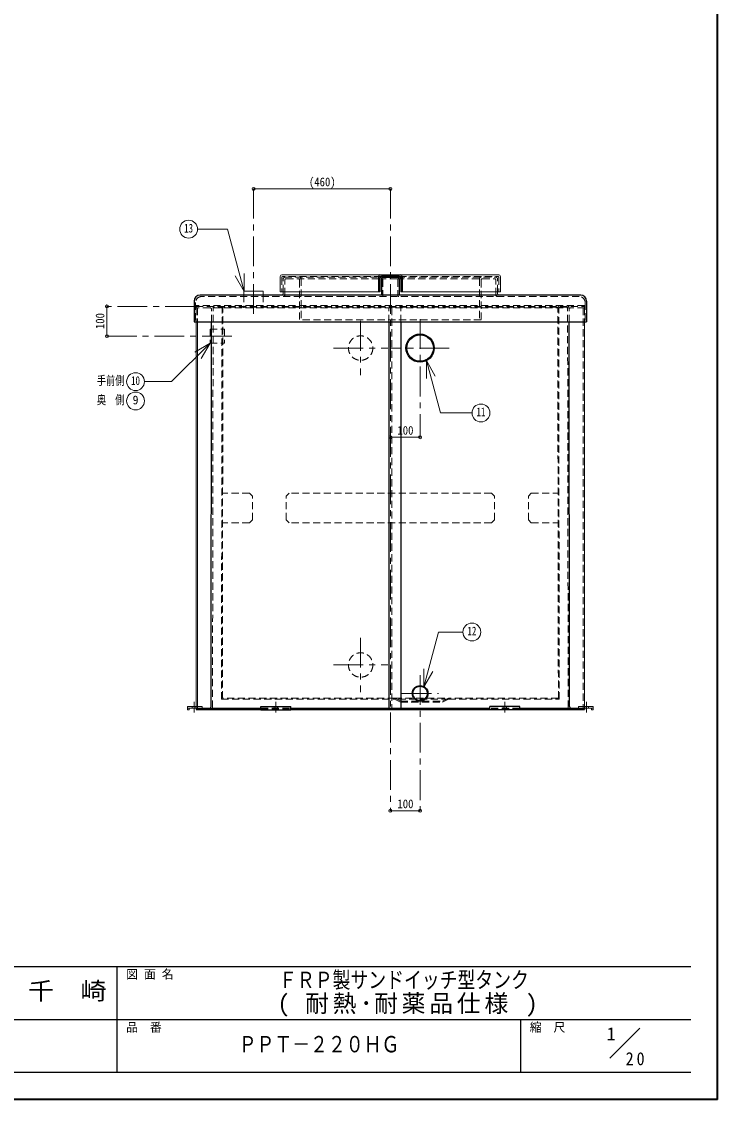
# Model space of a CAD drawing. Units: millimetres at full size, sheet at 1:20. Extents: x -4246 to 3854, y -2716 to 2904.
# Drawn here: x 1514 to 3854, y -2716 to 906 of the extents above; entities that cross this region are included whole.
import ezdxf
from ezdxf.enums import TextEntityAlignment as Align

# ---------------------------------------------------------------- set-up
doc = ezdxf.new("R2010")
doc.units = ezdxf.units.MM
doc.header["$LTSCALE"] = 20
doc.header["$PDMODE"] = 32
doc.header["$PDSIZE"] = 10
doc.linetypes.add('CHAIN1', pattern=[8, 5, -1, 1, -1])
doc.linetypes.add('DASHED1', pattern=[1.8, 1.2, -0.6])
doc.layers.add('0-0', color=4, linetype='Continuous', lineweight=9)
doc.styles.add('ＭＳ ゴシック', font='')
doc.styles.get('ＭＳ ゴシック').set_extended_font_data('MS Gothic')

msp = doc.modelspace()

# ---------------------------------------------------------------- linework, layer by layer
at = {"layer": '0-0', "color": 1, "lineweight": 40}
for q in [(3854.4, 2903.83), (-4245.6, -2716.17)]:
    msp.add_line((3854.4, -2716.17), q, dxfattribs=at)
at = {"layer": '0-0', "linetype": 'CHAIN1'}
for p, q in [((2294.4, 343.83), (2294.4, -91.17)), ((2754.4, 343.83), (2754.4, -1746.17)), ((2097.08, -51.17), (1801.4, -51.17)), ((2654.4, -100.17), (2654.4, -282.17)), ((2854.4, -93.67), (2854.4, -491.17)), ((1801.4, -151.17), (2231.25, -151.17)), ((2563.4, -191.17), (2745.4, -191.17)), ((2951.9, -191.17), (2756.9, -191.17)), ((2654.4, -1165.17), (2654.4, -1347.17)), ((2563.4, -1256.17), (2745.4, -1256.17)), ((2854.4, -1290.17), (2854.4, -1746.17)), ((2792.9, -1351.67), (2915.9, -1351.67)), ((2094.4, -1380.17), (2094.4, -1416.17)), ((2369.4, -1380.17), (2369.4, -1416.17)), ((3139.4, -1380.17), (3139.4, -1416.17)), ((3414.4, -1380.17), (3414.4, -1416.17))]:
    msp.add_line(p, q, dxfattribs=at)
at = {"layer": '0-0'}
for p, q in [((2754.4, 343.83), (2294.4, 343.83)), ((2261.9, -0.17), (2326.9, -0.17)), ((2261.9, -0.17), (2261.9, -13.17)), ((2326.9, -0.17), (2326.9, -13.17)), ((2394.4, -8.17), (2394.4, -2.17)), ((3114.4, -8.17), (3114.4, -2.17)), ((1801.4, -51.17), (1801.4, -151.17)), ((2101.4, -103.17), (2101.4, -1395.17)), ((2106.4, -1395.17), (2106.4, -103.17)), ((3407.4, -103.17), (3407.4, -1395.17)), ((2754.4, -491.17), (2854.4, -491.17)), ((2754.4, -1746.17), (2854.4, -1746.17))]:
    msp.add_line(p, q, dxfattribs=at)
at = {"layer": '0-0', "color": 7, "lineweight": 18}
for p, q in [((2206.69, 208.29), (2106, 208.29)), ((2262.76, -0.97), (2206.69, 208.29)), ((2262.76, -0.97), (2232.76, 50.99)), ((2262.76, -0.97), (2262.76, 59.03)), ((2384.4, 49.83), (2384.4, -2.17)), ((2719.4, 54.83), (2389.4, 54.83)), ((2789.4, 54.83), (3119.4, 54.83)), ((3124.4, 49.83), (3124.4, -2.17)), ((2384.4, -2.17), (2714.4, -2.17)), ((3124.4, -2.17), (2794.4, -2.17)), ((2148.42, -174.43), (2018.9, -303.96)), ((2148.42, -174.43), (2096.46, -204.43)), ((2148.42, -174.43), (2118.42, -226.4)), ((2875.54, -233.13), (2905.54, -285.09)), ((2875.54, -233.13), (2875.54, -293.13)), ((2875.54, -233.13), (2922.74, -409.26)), ((2018.9, -303.96), (1927.58, -303.96)), ((3029.05, -409.26), (2922.74, -409.26)), ((2866.94, -1329.52), (2916.23, -1145.56)), ((2998.58, -1145.56), (2916.23, -1145.56)), ((2866.94, -1329.52), (2866.94, -1269.52)), ((2866.94, -1329.52), (2896.94, -1277.56)), ((2071.9, -1395.17), (2071.9, -1407.17)), ((2071.9, -1401.17), (2101.4, -1401.17)), ((2077.9, -1407.17), (2071.9, -1407.17)), ((2077.9, -1401.17), (2077.9, -1407.17)), ((3436.9, -1401.17), (3407.4, -1401.17)), ((3430.9, -1401.17), (3430.9, -1407.17)), ((3430.9, -1407.17), (3436.9, -1407.17)), ((3436.9, -1395.17), (3436.9, -1407.17)), ((3491.95, -2577.19), (3592.97, -2476.17))]:
    msp.add_line(p, q, dxfattribs=at)
at = {"layer": '0-0', "linetype": 'DASHED1'}
for p, q in [((2389.4, 44.83), (2389.4, -2.17)), ((2724.4, 49.83), (2394.4, 49.83)), ((2394.4, -2.17), (2394.4, 41.83)), ((2399.4, 46.83), (2729.4, 46.83)), ((2399.4, -13.17), (2399.4, 36.83)), ((2404.4, 41.83), (2732.4, 41.83)), ((2414.4, 46.83), (2414.4, 49.83)), ((2434.4, 46.83), (2434.4, 49.83)), ((2449.4, 36.83), (2449.4, -96.17)), ((2454.4, 41.83), (2454.4, -96.17)), ((2776.4, 41.83), (3104.4, 41.83)), ((2779.4, 46.83), (3109.4, 46.83)), ((2784.4, 49.83), (3114.4, 49.83)), ((3054.4, 41.83), (3054.4, -96.17)), ((3059.4, 36.83), (3059.4, -96.17)), ((3074.4, 46.83), (3074.4, 49.83)), ((3094.4, 46.83), (3094.4, 49.83)), ((3109.4, -13.17), (3109.4, 36.83)), ((3114.4, -2.17), (3114.4, 41.83)), ((3119.4, 44.83), (3119.4, -2.17)), ((2261.9, -13.17), (2261.9, -56.17)), ((2326.9, -13.17), (2326.9, -56.17)), ((2101.4, -56.17), (2101.4, -103.17)), ((2106.4, -56.17), (2106.4, -103.17)), ((3402.4, -56.17), (3402.4, -1401.17)), ((3407.4, -56.17), (3407.4, -103.17)), ((3059.4, -96.17), (2449.4, -96.17)), ((2148.25, -127.67), (2196.25, -127.67)), ((2148.25, -127.67), (2148.25, -174.67)), ((2196.25, -127.67), (2196.25, -174.67)), ((2148.25, -174.67), (2196.25, -174.67)), ((2280.37, -678.67), (2190.44, -678.67)), ((2280.37, -678.67), (2290.37, -688.67)), ((3228.43, -678.67), (3218.43, -688.67)), ((3228.43, -678.67), (3318.35, -678.67)), ((2290.37, -768.67), (2290.37, -688.67)), ((3218.43, -768.67), (3218.43, -688.67)), ((2280.37, -778.67), (2190.29, -778.67)), ((2290.37, -768.67), (2280.37, -778.67)), ((3218.43, -768.67), (3228.43, -778.67)), ((3228.43, -778.67), (3318.5, -778.67)), ((2950.11, -1371.17), (2768.69, -1371.17)), ((2769.4, -1368.17), (2949.4, -1368.17)), ((2088.4, -1395.17), (2088.4, -1401.17)), ((2100.4, -1395.17), (2100.4, -1401.17)), ((2101.4, -1395.17), (2101.4, -1401.17)), ((2106.4, -1395.17), (2106.4, -1401.17)), ((3407.4, -1395.17), (3407.4, -1401.17)), ((3408.4, -1395.17), (3408.4, -1401.17)), ((3420.4, -1395.17), (3420.4, -1401.17))]:
    msp.add_line(p, q, dxfattribs=at)
at = {"layer": '0-0', "color": 5, "lineweight": 25}
for p, q in [((2714.4, 49.83), (2714.4, -2.17)), ((2719.4, 54.83), (2789.4, 54.83)), ((2719.4, 44.83), (2719.4, -2.17)), ((2784.4, 49.83), (2724.4, 49.83)), ((2724.4, 41.83), (2724.4, -11.67)), ((2729.4, 46.83), (2779.4, 46.83)), ((2784.4, 41.83), (2784.4, -11.67)), ((2789.4, 44.83), (2789.4, -2.17)), ((2794.4, 49.83), (2794.4, -2.17)), ((2094.4, -33.17), (2094.4, -103.17)), ((3394.4, -13.17), (2114.4, -13.17)), ((2719.4, -2.17), (2714.4, -2.17)), ((2794.4, -2.17), (2789.4, -2.17)), ((3414.4, -33.17), (3414.4, -103.17)), ((2094.4, -103.17), (3414.4, -103.17)), ((2151.4, -1396.18), (2153.32, -103.17)), ((2749.4, -103.17), (2749.4, -1401.17)), ((2789.4, -103.17), (2789.4, -1401.17)), ((3357.39, -1396.18), (3355.47, -103.17)), ((2101.4, -1401.17), (2101.4, -1406.17)), ((2101.4, -1401.17), (2319.4, -1401.17)), ((2101.4, -1404.17), (2319.4, -1404.17)), ((2101.4, -1406.17), (2319.4, -1406.17)), ((2319.4, -1407.17), (2419.4, -1407.17)), ((2419.4, -1407.17), (2419.4, -1395.17)), ((2419.4, -1401.17), (3089.4, -1401.17)), ((2419.4, -1404.17), (3089.4, -1404.17)), ((2419.4, -1406.17), (3089.4, -1406.17)), ((3089.4, -1407.17), (3089.4, -1395.17)), ((3189.4, -1407.17), (3089.4, -1407.17)), ((3189.4, -1401.17), (3407.4, -1401.17)), ((3189.4, -1404.17), (3407.4, -1404.17)), ((3189.4, -1406.17), (3407.4, -1406.17)), ((3407.4, -1401.17), (3407.4, -1406.17))]:
    msp.add_line(p, q, dxfattribs=at)
at = {"layer": '0-0', "color": 7, "linetype": 'DASHED1', "lineweight": 18}
for p, q in [((2729.4, 38.83), (2729.4, -15.17)), ((2776.4, 41.83), (2732.4, 41.83)), ((2779.4, 38.83), (2779.4, -15.17)), ((3389.4, -18.17), (2119.4, -18.17)), ((2099.4, -38.17), (2099.4, -103.17)), ((3407.4, -48.17), (2101.4, -48.17)), ((2101.4, -51.17), (3407.4, -51.17)), ((2101.4, -56.17), (2101.4, -51.17)), ((3407.4, -56.17), (2101.4, -56.17)), ((2153.32, -103.17), (2153.38, -61.18)), ((2156.4, -1399.18), (2158.39, -56.18)), ((3350.82, -54.17), (2157.97, -54.17)), ((2186.39, -1371.17), (2188.39, -59.18)), ((2189.4, -1368.17), (2191.39, -56.18)), ((2749.4, -103.17), (2749.4, -56.17)), ((2759.4, -56.17), (2759.4, -1401.17)), ((2789.4, -103.17), (2789.4, -56.17)), ((3319.4, -1368.17), (3317.41, -56.18)), ((3322.4, -1371.17), (3320.41, -59.18)), ((3352.39, -1399.18), (3350.4, -56.18)), ((3355.47, -103.17), (3355.41, -61.18)), ((3407.4, -56.17), (3407.4, -51.17)), ((3409.4, -38.17), (3409.4, -103.17)), ((2414.4, -678.67), (2404.4, -688.67)), ((3094.4, -678.67), (2414.4, -678.67)), ((3094.4, -678.67), (3104.4, -688.67)), ((2404.4, -768.67), (2404.4, -688.67)), ((3104.4, -768.67), (3104.4, -688.67)), ((2404.4, -768.67), (2414.4, -778.67)), ((3094.4, -778.67), (2414.4, -778.67)), ((3104.4, -768.67), (3094.4, -778.67)), ((2186.39, -1371.17), (2768.69, -1371.17)), ((2769.4, -1368.17), (2189.4, -1368.17)), ((2769.4, -1368.17), (2789.4, -1378.17)), ((2949.4, -1368.17), (2929.4, -1378.17)), ((2950.11, -1371.17), (2930.11, -1381.17)), ((3319.4, -1368.17), (2949.4, -1368.17)), ((2950.11, -1371.17), (3322.4, -1371.17)), ((2319.4, -1401.17), (2419.4, -1401.17)), ((2319.4, -1404.17), (2419.4, -1404.17)), ((2319.4, -1406.17), (2419.4, -1406.17)), ((2363.4, -1395.17), (2363.4, -1401.17)), ((2375.4, -1395.17), (2375.4, -1401.17)), ((2789.4, -1378.17), (2929.4, -1378.17)), ((3189.4, -1401.17), (3089.4, -1401.17)), ((3189.4, -1404.17), (3089.4, -1404.17)), ((3189.4, -1406.17), (3089.4, -1406.17)), ((3133.4, -1395.17), (3133.4, -1401.17)), ((3145.4, -1395.17), (3145.4, -1401.17))]:
    msp.add_line(p, q, dxfattribs=at)
at = {"layer": '0-0', "color": 6, "lineweight": 25}
for p, q in [((-195.6, -2269.03), (3764.4, -2269.03)), ((1835.83, -2626.17), (1835.83, -2269.03)), ((1300.11, -2447.6), (3764.4, -2447.6)), ((3192.97, -2626.17), (3192.97, -2447.6)), ((3764.4, -2626.17), (-195.6, -2626.17))]:
    msp.add_line(p, q, dxfattribs=at)
at = {"layer": '0-0', "color": 7, "linetype": 'DASHED1', "lineweight": 18}
msp.add_lwpolyline([(2768.69, -1371.17), (2788.69, -1381.17), (2930.11, -1381.17)], dxfattribs=at)
at = {"layer": '0-0', "color": 7, "lineweight": 18}
for points in [[(2071.9, -1395.17), (2121.9, -1395.17), (2121.9, -1401.17)], [(3436.9, -1395.17), (3386.9, -1395.17), (3386.9, -1401.17)]]:
    msp.add_lwpolyline(points, dxfattribs=at)
at = {"layer": '0-0', "color": 5, "lineweight": 25}
for points in [[(2319.4, -1407.17), (2319.4, -1395.17), (2419.4, -1395.17)], [(3189.4, -1407.17), (3189.4, -1395.17), (3089.4, -1395.17)]]:
    msp.add_lwpolyline(points, dxfattribs=at)
at = {"layer": '0-0', "color": 7, "lineweight": 18}
for centre in [(2076, 208.29), (1897.58, -303.96), (1897.58, -368.96), (3059.05, -409.26), (3028.58, -1145.56)]:
    msp.add_circle(centre, 30, dxfattribs=at)
at = {"layer": '0-0', "color": 5, "lineweight": 25}
for centre, radius in [((2854.4, -191.17), 47.5), ((2854.4, -191.17), 44.55), ((2854.4, -1351.67), 26.5), ((2854.4, -1351.67), 24.3)]:
    msp.add_circle(centre, radius, dxfattribs=at)
at = {"layer": '0-0', "linetype": 'DASHED1'}
for centre in [(2654.4, -191.17), (2654.4, -1256.17)]:
    msp.add_circle(centre, 41, dxfattribs=at)
at = {"layer": '0-0', "color": 7, "lineweight": 18}
for centre, start, end in [((2389.4, 49.83), 90, 180), ((3119.4, 49.83), 0, 90)]:
    msp.add_arc(centre, 5, start, end, dxfattribs=at)
at = {"layer": '0-0', "linetype": 'DASHED1'}
for centre, radius, start, end in [((2394.4, 44.83), 5, 90, 180), ((2399.4, 41.83), 5, 90, 180), ((2404.4, 36.83), 5, 90, 180), ((2444.4, 36.83), 5, 0, 90), ((2449.4, 41.83), 5, 0, 90), ((3059.4, 41.83), 5, 90, 180), ((3064.4, 36.83), 5, 90, 180), ((3104.4, 36.83), 5, 0, 90), ((3109.4, 41.83), 5, 0, 90), ((3114.4, 44.83), 5, 0, 90), ((2394.4, -13.17), 5, 270, 0), ((3114.4, -13.17), 5, 180, 270), ((2447.4, -50.17), 2, 0, 90), ((2447.4, -53.17), 2, 0, 90), ((3061.4, -50.17), 2, 90, 180), ((3061.4, -53.17), 2, 90, 180)]:
    msp.add_arc(centre, radius, start, end, dxfattribs=at)
at = {"layer": '0-0', "color": 5, "lineweight": 25}
for centre, radius, start, end in [((2719.4, 49.83), 5, 90, 180), ((2724.4, 44.83), 5, 90, 180), ((2729.4, 41.83), 5, 90, 180), ((2779.4, 41.83), 5, 0, 90), ((2784.4, 44.83), 5, 0, 90), ((2789.4, 49.83), 5, 0, 90), ((2114.4, -33.17), 20, 90, 180), ((2722.9, -11.67), 1.5, 270, 0), ((2785.9, -11.67), 1.5, 180, 270), ((3394.4, -33.17), 20, 0, 90), ((2146.4, -1396.17), 5, 270, 359.91512), ((3362.39, -1396.17), 5, 180.08488, 270)]:
    msp.add_arc(centre, radius, start, end, dxfattribs=at)
at = {"layer": '0-0', "color": 7, "linetype": 'DASHED1', "lineweight": 18}
for centre, radius, start, end in [((2732.4, 38.83), 3, 90, 180), ((2776.4, 38.83), 3, 0, 90), ((2119.4, -38.17), 20, 90, 180), ((2726.4, -15.17), 3, 270, 0), ((2782.4, -15.17), 3, 180, 270), ((3389.4, -38.17), 20, 0, 90), ((2101.4, -50.17), 2, 90, 180), ((2101.4, -53.17), 2, 90, 180), ((2148.38, -61.17), 5, 359.91512, 90), ((2153.39, -56.17), 5, 359.91512, 90), ((2183.39, -59.17), 5, 359.91299, 90), ((2186.39, -56.17), 5, 359.91299, 90), ((3322.41, -56.17), 5, 90, 180.08701), ((3325.41, -59.17), 5, 90, 180.08701), ((3355.4, -56.17), 5, 90, 180.08488), ((3360.41, -61.17), 5, 90, 180.08488), ((3407.4, -50.17), 2, 0, 90), ((3407.4, -53.17), 2, 0, 90), ((2151.4, -1399.17), 5, 270, 359.91512), ((3357.39, -1399.17), 5, 180.08488, 270)]:
    msp.add_arc(centre, radius, start, end, dxfattribs=at)
at = {"layer": '0-0'}
for centre, start, end in [((2389.4, -8.17), 270, 0), ((3119.4, -8.17), 180, 270)]:
    msp.add_arc(centre, 5, start, end, dxfattribs=at)
at = {"layer": '0-0', "color": 1}
for p in [(2294.4, 343.83), (2754.4, 343.83), (1801.4, -51.17), (1801.4, -151.17), (2754.4, -491.17), (2854.4, -491.17), (2754.4, -1746.17), (2854.4, -1746.17)]:
    msp.add_point(p, dxfattribs=at)

# ---------------------------------------------------------------- texts
at = {"layer": '0-0', "color": 7, "style": 'ＭＳ ゴシック'}
for s, height, width, p in [('(460)', 29.33, 0.9, (2480.65, 343.83)), ('13', 29.33, 0.75, (2061, 188.29)), ('手前側', 29.33, 0.75, (1767.58, -323.96)), ('10', 29.33, 0.75, (1882.58, -323.96)), ('奥\u3000側', 29.33, 0.75, (1767.58, -388.96)), ('11', 29.33, 0.75, (3044.05, -429.26)), ('100', 29.33, 0.9, (2778.15, -491.17)), ('12', 29.33, 0.75, (3013.58, -1165.56)), ('100', 29.33, 0.9, (2778.15, -1746.17)), ('ＦＲＰ製サンドイッチ型タンク', 54.99, 0.8, (2380.11, -2358.32)), ('千\u3000崎', 58.65, 1.1, (1535.83, -2398.32)), ('ＰＰＴ－２２０ＨＧ', 54.99, 0.8, (2244.4, -2574.39))]:
    msp.add_text(s, height=height, dxfattribs=dict(at, width=width)).set_placement(p, align=Align.BOTTOM_LEFT)
at = {"layer": '0-0', "color": 7, "style": 'ＭＳ ゴシック', "width": 0.9}
msp.add_text('100', height=29.33, rotation=90, dxfattribs=at).set_placement((1801.4, -127.42), align=Align.BOTTOM_LEFT)
at = {"layer": '0-0', "color": 7, "style": 'ＭＳ ゴシック'}
for s, height, p in [('9', 29.33, (1887.58, -388.96)), ('図 面 名', 29.33, (1865.83, -2319.03)), ('品\u3000番', 29.33, (1865.83, -2497.6)), ('縮\u3000尺', 29.33, (3222.97, -2497.6)), ('1', 43.99, (3481.79, -2531.22))]:
    msp.add_text(s, height=height, dxfattribs=at).set_placement(p, align=Align.BOTTOM_LEFT)
at = {"layer": '0-0', "color": 7, "attachment_point": 7, "style": 'ＭＳ ゴシック'}
for s, insert, char_height in [('\\T1.16;(\\~耐熱･耐薬品仕様\\~)', (2375.11, -2438.32), 58.65), ('\\T1.36;\\W0.9;20', (3545.73, -2601.98), 43.99)]:
    msp.add_mtext(s, dxfattribs=dict(at, insert=insert, char_height=char_height))

doc.saveas('drawing.dxf')
